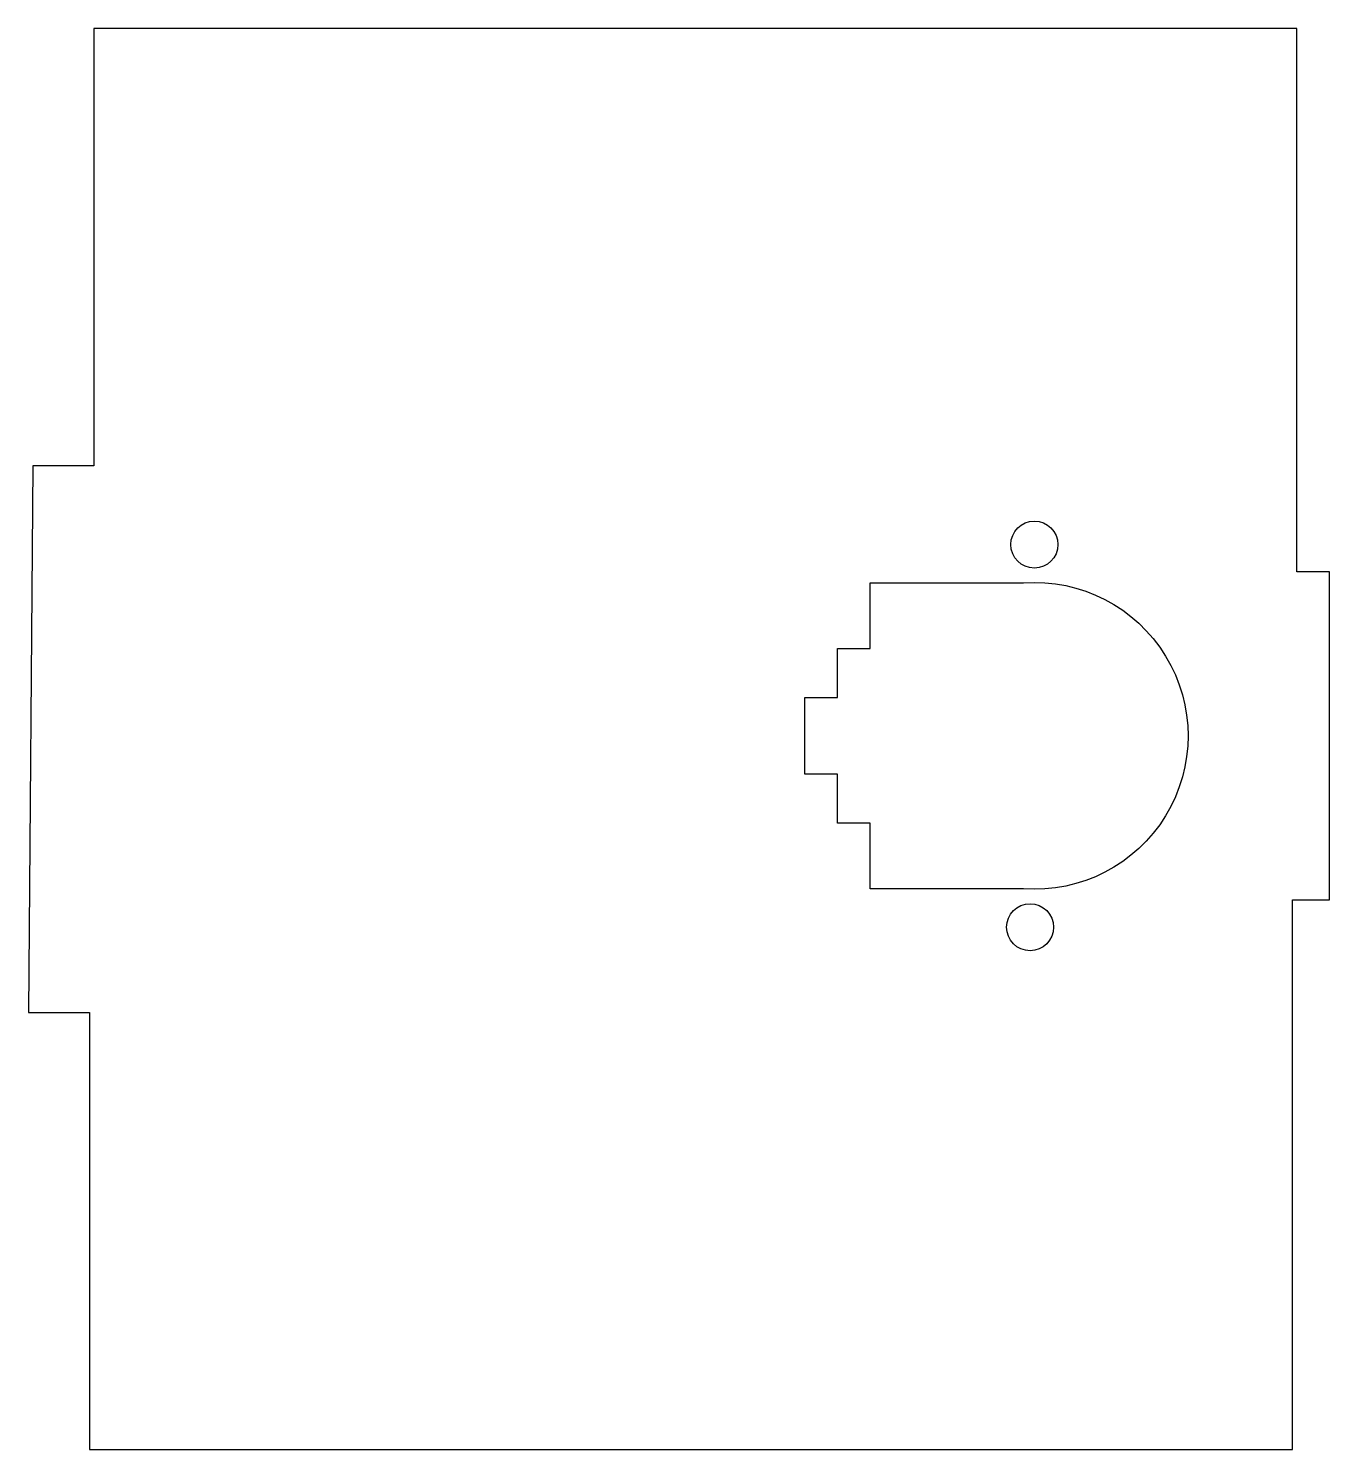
# Model space of a CAD drawing. Header units: millimetres. Extents: x 38 to 157, y 39 to 169.
import ezdxf

# ---------------------------------------------------------------- set-up
doc = ezdxf.new("R2010")
doc.units = ezdxf.units.MM

msp = doc.modelspace()

# ---------------------------------------------------------------- linework, layer by layer
msp.add_lwpolyline([(153.63, 168.89), (43.63, 168.89), (43.63, 128.89), (38.03, 128.89), (37.64, 78.89), (43.24, 78.89), (43.24, 38.89), (153.24, 38.89), (153.24, 89.18), (156.63, 89.18), (156.63, 119.18), (153.63, 119.18)], close=True)
msp.add_lwpolyline([(114.63, 90.18), (114.63, 96.18), (111.63, 96.18), (111.63, 100.68), (108.63, 100.68), (108.63, 107.68), (111.63, 107.68), (111.63, 112.18), (114.63, 112.18), (114.63, 118.18), (128.65, 118.18, -1.073976), (128.65, 90.18)], format="xyb", close=True)
for centre in [(129.63, 121.68), (129.24, 86.68)]:
    msp.add_circle(centre, 2.15)

doc.saveas('drawing.dxf')
